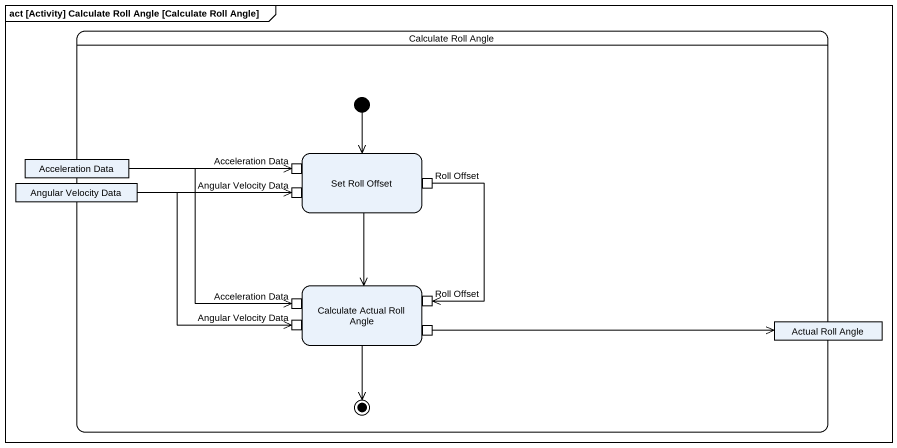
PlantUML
@startuml
mainframe act [Activity] Calculate Roll Angle [Calculate Roll Angle]
hide empty description
state "Calculate Roll Angle" as Calculate_Roll_Angle {
  state "Acceleration Data" as Acceleration_Data <<object>>
  state "Set Roll Offset" as Set_Roll_Offset {
    state "Acceleration Data" as Acceleration_Data_2 <<inputPin>>
    state "Angular Velocity Data" as Angular_Velocity_Data_2 <<inputPin>>
    state "Roll Offset" as Roll_Offset <<outputPin>>
  }
  state "Angular Velocity Data" as Angular_Velocity_Data <<object>>
  state "Calculate Actual Roll Angle" as Calculate_Actual_Roll_Angle {
    state "Acceleration Data" as Acceleration_Data_3 <<inputPin>>
    state "Roll Offset" as Roll_Offset_2 <<inputPin>>
    state "Angular Velocity Data" as Angular_Velocity_Data_3 <<inputPin>>
    state pin1 <<outputPin>>
  }
  state "Actual Roll Angle" as Actual_Roll_Angle <<object>>
  [*] --> Set_Roll_Offset
  Calculate_Actual_Roll_Angle --> [*]
}
Acceleration_Data -right-> Acceleration_Data_2
Acceleration_Data --> Acceleration_Data_3
Set_Roll_Offset --> Calculate_Actual_Roll_Angle
Angular_Velocity_Data -right-> Angular_Velocity_Data_2
Angular_Velocity_Data --> Angular_Velocity_Data_3
Roll_Offset --> Roll_Offset_2
pin1 -right-> Actual_Roll_Angle
@enduml
